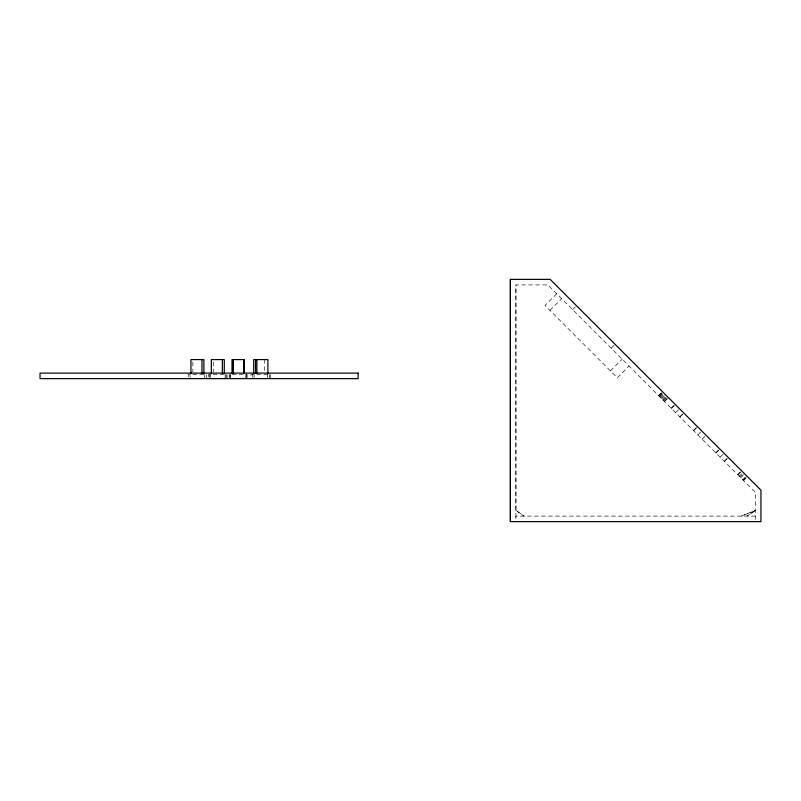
<?xml version="1.0" encoding="UTF-8"?>
<svg xmlns="http://www.w3.org/2000/svg" width="801" height="801" viewBox="0 0 801 801"><rect width="100%" height="100%" fill="white"/><g stroke="black" fill="none" stroke-linecap="round" stroke-linejoin="round"><path stroke-width="0.6" stroke-dasharray="4 3" d="M556.715 293.737L545 305.451L617.331 377.782L629.045 366.067M549.917 310.367L561.631 298.653M572.605 309.627L576.51 305.722M611.193 348.215L614.317 345.091M610.442 370.893L622.157 359.178M658.632 395.654L662.537 391.749M658.732 395.754L662.637 391.849M659.023 396.044L662.928 392.14M659.493 396.515L661.836 394.172M660.094 397.116L663.999 393.211M660.805 397.827L663.148 395.484M661.566 398.588L664.69 395.464M662.317 399.339L664.66 396.996M663.028 400.049L666.933 396.145M663.628 400.65L667.533 396.745M664.389 401.411L668.294 397.506M664.49 401.511L668.394 397.606M671.248 408.27L675.153 404.365M671.308 408.33L675.193 404.405M675.583 412.605L679.488 408.7M679.849 416.87L683.754 412.966M679.919 416.941L683.824 413.036M693.546 430.558L697.451 426.653L693.596 430.608M697.841 434.853L701.746 430.948M702.137 439.148L706.041 435.243M715.794 452.815L719.709 448.92M715.884 452.905L719.789 449.001M720.089 457.111L723.994 453.206M724.304 461.326L728.209 457.421M724.384 461.406L728.289 457.501M737.701 474.723L741.606 470.818M737.801 474.823L741.706 470.918M739.173 476.184L741.516 473.842M739.874 476.895L742.217 474.552M740.635 477.656L744.54 473.751M742.707 479.719L746.612 475.824M743.168 480.189L745.511 477.847M743.558 480.58L747.463 476.675M755.383 516.114L515.914 516.114L515.914 519.428L515.914 284.926L547.904 284.926L755.393 492.405L755.383 519.428M515.914 510.367L524.194 516.114L515.914 510.357L515.924 284.926M270.668 378.633L270.668 374.488L250.933 374.488L250.933 377.591M269.336 374.488L269.336 378.633M267.494 374.488L267.494 378.633M264.73 359.579L264.73 372.004M254.107 374.488L254.107 377.591M252.766 374.488L252.766 377.591M247.159 377.591L247.159 374.488L229.246 374.488L229.246 377.591M246.588 374.488L246.588 378.633M245.807 374.488L245.807 378.633M230.588 374.488L230.588 377.591M230.017 374.488L230.017 377.591M227.073 378.633L227.073 374.488L208.58 374.488L208.58 378.633M226.092 374.488L226.092 378.633M225.141 374.488L225.141 378.633M213.276 362.062L213.276 372.004M210.503 374.488L210.503 377.591M209.522 374.488L209.522 377.591M206.648 378.633L206.648 374.488L188.185 374.488L188.185 378.633M204.746 374.488L204.746 378.633M192.851 362.062L192.851 372.004M190.087 374.488L190.087 377.591M755.393 510.347L747.103 516.114L755.383 510.668L741.305 516.114L755.393 510.347"/><path stroke-width="1.2" d="M510.397 521.631L510.397 279.369L550.157 279.369L760.95 490.162L760.95 521.631L510.397 521.631L510.397 279.369M267.904 373.246L267.904 359.579L253.697 359.579L253.697 373.246M256.871 359.579L256.871 373.246M255.539 359.579L255.539 373.246M244.385 373.246L244.385 359.579L232.01 359.579L232.01 373.246M243.814 359.579L243.814 373.246M233.361 359.579L233.361 373.246M232.791 359.579L232.791 373.246M224.3 373.246L224.3 359.579L211.344 359.579L211.344 373.246M222.378 359.579L222.378 373.246M203.885 373.246L203.885 359.579L190.948 359.579L190.948 373.246M201.982 359.579L201.982 373.246M358.117 373.106L40.05 373.106L40.05 378.633L358.117 378.633L358.117 373.106"/></g></svg>
